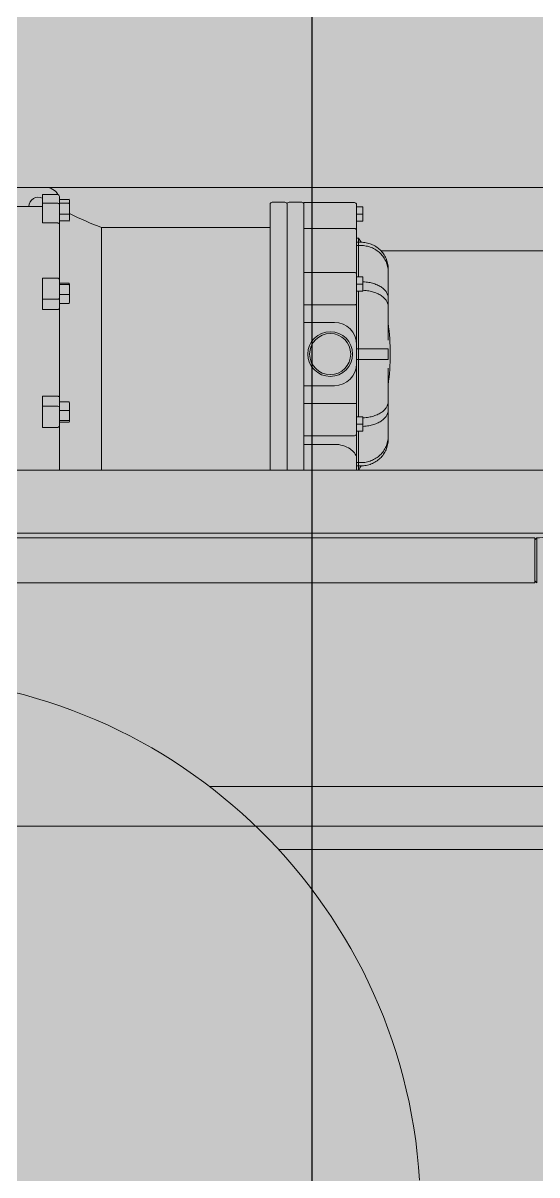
# Model space of a CAD drawing. Header units: centimetres. Extents: x 405564 to 502064, y 46284 to 60634.
# Drawn here: x 484868.7 to 484893, y 56662.7 to 56717.3 of the extents above; entities that cross this region are included whole.
import ezdxf

# ---------------------------------------------------------------- set-up
doc = ezdxf.new("R2010")
doc.units = ezdxf.units.CM
doc.linetypes.add('CENTERX3', pattern=[23, 15, -3, 2, -3])
doc.layers.get('0').update_dxf_attribs({"color": 8, "lineweight": 9})
doc.layers.add('0-KRCN-MİMARİ-220526', color=8, linetype='Continuous', lineweight=9)
doc.layers.add('Visible (ISO)', color=8, linetype='Continuous', lineweight=18)
doc.layers.add('AS_NOT_MIMARI', color=8, linetype='Continuous')

# ---------------------------------------------------------------- blocks, each defined once
blk = doc.blocks.new('A$Cdfb98813')
h = blk.add_hatch()
h.set_pattern_fill('ANGLE', color=256, scale=0.3)
h.set_pattern_definition([(0, (182.2423, -979.0145), (0, 2.0955), [1.524, -0.5715]), (90, (182.2423, -979.0145), (-2.0955, 1e-16), [1.524, -0.5715])])
h.paths.add_polyline_path([(1918.018, 199.001), (1545.018, 199.001), (1545.018, 300), (1515.018, 300), (1515.018, 199.001), (238.979, 199.001), (238.979, -429.5), (238.979, -658.015), (1918.018, -658.015)])
h.paths.add_polyline_path([(268.979, -429.5), (268.979, 169.001), (1888.018, 169.001), (1888.018, -628.015), (268.979, -628.015), (268.979, -453.5)], flags=16)
h.paths.add_polyline_path([(1888.018, -429.5), (268.979, -429.5), (268.979, -459.5), (1888.018, -459.5)], flags=0)
h = blk.add_hatch()
h.set_pattern_fill('ANGLE', color=256)
h.set_pattern_definition([(0, (-483849.746, -58273.935), (0, 6.985), [5.08, -1.905]), (90, (-483849.746, -58273.935), (-6.985, 4e-16), [5.08, -1.905])])
h.paths.add_polyline_path([(425.139, -15.05), (800.139, -15.05), (800.139, -100), (900, -100), (900.139, -15.05), (1700, -15.05), (1700, -100), (1800, -100), (1800.139, -15.05), (2235.139, -15.05), (2235.139, -206), (425.139, -206.05)])
at = {"linetype": 'CENTERX3', "ltscale": 10}
blk.add_line((1032.639, -697.89), (1032.639, 242.136), dxfattribs=at)
at = {"layer": 'Visible (ISO)'}
for p, q in [((1017.315, -123.05), (1020.003, -123.05)), ((1019.838, -123.384), (1019.838, -123.79)), ((1019.838, -123.384), (1020.558, -123.384)), ((1054.257, -123.05), (1020.003, -123.05)), ((1019.838, -123.95), (1018.638, -123.95)), ((1019.838, -124.734), (1019.838, -123.79)), ((1019.838, -123.79), (1020.558, -123.79)), ((1020.638, -123.485), (1020.638, -123.837)), ((1021.078, -123.612), (1020.638, -123.612)), ((1021.078, -123.8), (1020.638, -123.8)), ((1020.638, -123.837), (1020.638, -124.776)), ((1021.116, -123.655), (1021.116, -123.828)), ((1021.116, -123.828), (1021.116, -124.298)), ((1030.638, -136.45), (1030.638, -123.85)), ((1031.338, -123.75), (1030.738, -123.75)), ((1031.438, -136.45), (1031.438, -123.85)), ((1031.438, -136.45), (1031.438, -123.85)), ((1032.138, -123.75), (1031.538, -123.75)), ((1032.238, -123.763), (1032.238, -123.858)), ((1032.238, -123.763), (1034.638, -123.763)), ((1032.238, -127.118), (1032.238, -123.858)), ((1034.738, -124.165), (1034.738, -123.863)), ((1035.038, -123.967), (1034.738, -123.967)), ((1035.038, -123.967), (1035.038, -124.308)), ((1021.078, -124.314), (1020.638, -124.314)), ((1021.116, -124.298), (1021.116, -124.596)), ((1034.738, -124.165), (1034.738, -125.087)), ((1035.038, -124.308), (1034.738, -124.308)), ((1035.038, -124.308), (1035.038, -124.649)), ((1019.838, -124.734), (1020.558, -124.734)), ((1021.078, -124.639), (1020.638, -124.639)), ((1020.638, -127.445), (1020.638, -124.776)), ((1022.638, -136.45), (1022.638, -124.95)), ((1022.638, -136.45), (1022.638, -124.95)), ((1030.638, -124.95), (1022.638, -124.95)), ((1032.238, -124.995), (1034.638, -124.995)), ((1035.038, -124.649), (1034.738, -124.649)), ((1034.738, -127.174), (1034.738, -125.087)), ((1034.838, -125.45), (1034.738, -125.45)), ((1034.838, -127.288), (1034.838, -125.45)), ((1034.938, -125.647), (1034.738, -125.647)), ((1034.938, -125.802), (1034.738, -125.802)), ((1053.341, -126.05), (1035.898, -126.05)), ((1032.238, -127.074), (1034.638, -127.074)), ((1032.238, -127.118), (1032.238, -127.324)), ((1034.738, -127.374), (1034.738, -127.174)), ((1036.238, -127.04), (1036.238, -126.885)), ((1036.238, -128.283), (1036.238, -127.04)), ((1019.838, -127.348), (1020.558, -127.348)), ((1019.838, -127.348), (1019.838, -128.346)), ((1020.638, -127.445), (1020.638, -128.312)), ((1021.078, -127.593), (1020.638, -127.593)), ((1021.078, -127.65), (1020.638, -127.65)), ((1021.116, -127.633), (1021.116, -127.685)), ((1021.116, -127.685), (1021.116, -128.121)), ((1032.238, -127.388), (1032.238, -127.324)), ((1032.238, -127.388), (1032.238, -127.69)), ((1032.238, -129.45), (1032.238, -127.69)), ((1035.038, -127.288), (1034.738, -127.288)), ((1034.738, -127.374), (1034.738, -127.438)), ((1034.738, -127.925), (1034.738, -127.438)), ((1035.038, -127.629), (1034.738, -127.629)), ((1035.038, -127.288), (1035.038, -127.629)), ((1035.038, -127.629), (1035.038, -127.97)), ((1019.838, -128.346), (1020.558, -128.346)), ((1019.838, -128.832), (1019.838, -128.346)), ((1021.078, -128.125), (1020.638, -128.125)), ((1020.638, -128.312), (1020.638, -128.794)), ((1021.116, -128.121), (1021.116, -128.504)), ((1034.738, -127.925), (1034.738, -128.588)), ((1035.038, -127.97), (1034.738, -127.97)), ((1034.838, -133.93), (1034.838, -127.97)), ((1036.238, -128.688), (1036.238, -128.283)), ((1019.838, -128.832), (1020.558, -128.832)), ((1021.078, -128.544), (1020.638, -128.544)), ((1020.638, -132.991), (1020.638, -128.794)), ((1032.238, -128.611), (1034.638, -128.611)), ((1034.738, -130.5), (1034.738, -128.588)), ((1036.238, -128.688), (1036.238, -130.283)), ((1032.238, -129.55), (1032.238, -129.45)), ((1032.238, -129.45), (1033.688, -129.45)), ((1032.238, -129.55), (1032.238, -130.044)), ((1032.238, -131.856), (1032.238, -130.044)), ((1034.738, -130.5), (1034.738, -131.4)), ((1036.238, -130.283), (1036.234, -130.283)), ((1034.938, -130.7), (1034.738, -130.7)), ((1034.938, -130.7), (1036.238, -130.7)), ((1036.238, -131.2), (1036.238, -130.7)), ((1034.938, -131.2), (1034.738, -131.2)), ((1034.738, -133.312), (1034.738, -131.4)), ((1036.238, -131.2), (1034.938, -131.2)), ((1036.238, -131.617), (1036.234, -131.617)), ((1036.238, -133.212), (1036.238, -131.617)), ((1032.238, -131.856), (1032.238, -132.35)), ((1032.238, -132.45), (1032.238, -132.35)), ((1032.238, -134.21), (1032.238, -132.45)), ((1033.688, -132.45), (1032.238, -132.45)), ((1019.838, -132.952), (1020.558, -132.952)), ((1019.838, -132.952), (1019.838, -133.422)), ((1020.638, -132.991), (1020.638, -133.458)), ((1021.078, -133.216), (1020.638, -133.216)), ((1021.116, -133.257), (1021.116, -133.628)), ((1032.238, -133.289), (1034.638, -133.289)), ((1036.238, -133.617), (1036.238, -133.212)), ((1019.838, -133.422), (1020.558, -133.422)), ((1019.838, -133.422), (1019.838, -134.427)), ((1020.638, -133.458), (1020.638, -134.332)), ((1021.078, -133.621), (1020.638, -133.621)), ((1021.116, -133.628), (1021.116, -134.071)), ((1034.738, -133.312), (1034.738, -133.975)), ((1036.238, -133.617), (1036.238, -134.86)), ((1021.078, -134.105), (1020.638, -134.105)), ((1021.078, -134.184), (1020.638, -134.184)), ((1020.638, -136.45), (1020.638, -134.332)), ((1021.116, -134.071), (1021.116, -134.143)), ((1032.238, -134.21), (1032.238, -134.512)), ((1035.038, -133.93), (1034.738, -133.93)), ((1034.738, -134.462), (1034.738, -133.975)), ((1035.038, -134.271), (1034.738, -134.271)), ((1035.038, -133.93), (1035.038, -134.271)), ((1035.038, -134.271), (1035.038, -134.612)), ((1019.838, -134.427), (1020.558, -134.427)), ((1032.238, -134.576), (1032.238, -134.512)), ((1032.238, -134.576), (1032.238, -134.782)), ((1032.238, -136.21), (1032.238, -134.782)), ((1032.238, -134.826), (1034.638, -134.826)), ((1034.738, -134.462), (1034.738, -134.526)), ((1034.738, -134.726), (1034.738, -134.526)), ((1035.038, -134.612), (1034.738, -134.612)), ((1034.738, -135.82), (1034.738, -134.726)), ((1034.838, -136.45), (1034.838, -134.612)), ((1036.238, -135.015), (1036.238, -134.86)), ((1032.238, -135.231), (1033.688, -135.231)), ((1034.738, -135.82), (1034.738, -136.45)), ((989.155, -136.45), (1151.675, -136.45)), ((1032.238, -136.228), (1032.238, -136.21)), ((1032.238, -136.353), (1032.238, -136.228)), ((1032.238, -136.45), (1032.238, -136.353)), ((1034.938, -136.098), (1034.738, -136.098)), ((1034.938, -136.253), (1034.738, -136.253)), ((989.155, -139.45), (1148.675, -139.45)), ((1043.207, -139.67), (1009.046, -139.67)), ((1043.207, -139.761), (1043.296, -139.669)), ((1043.207, -141.804), (1043.207, -139.67)), ((1043.207, -141.804), (1009.046, -141.804)), ((1043.301, -141.803), (1043.207, -141.711)), ((1027.749, -151.45), (1064.539, -151.45)), ((879.664, -153.333), (1362.34, -153.335)), ((1031.04, -154.45), (1062.92, -154.45))]:
    blk.add_line(p, q, dxfattribs=at)
for radius in [1.061, 0.975]:
    blk.add_circle((1033.488, -130.95), radius, dxfattribs=at)
for centre, radius, start, end in [((1020.003, -123.685), 0.635, 28.3006, 90), ((1019.638, -123.965), 0.455, 63.9032, 178.1094), ((1030.738, -123.85), 0.1, 90, 180), ((1031.338, -123.85), 0.1, 0, 90), ((1031.538, -123.85), 0.1, 90, 180), ((1032.138, -123.85), 0.1, 0, 90), ((1034.638, -123.863), 0.1, 0, 90), ((1025.505, -130.95), 10.833, 29.3058, 30.5102), ((1034.638, -127.174), 0.1, 0, 90), ((1033.688, -130.5), 1.05, 0, 90), ((1025.505, -130.95), 10.833, 352.209, 7.791), ((1033.688, -131.4), 1.05, 270, 0), ((1034.638, -134.726), 0.1, 270, 0), ((1025.505, -130.95), 10.833, 329.4898, 330.6942), ((1043.207, -136.927), 2.743, 271.8651, 293.1146), ((1012.281, -171.723), 25.5, 3.5833, 176.4167)]:
    blk.add_arc(centre, radius, start, end, dxfattribs=at)
for centre, major_axis, ratio, start_param, end_param in [((1020.558, -123.485), (0, 0.101), 0.793547, 4.712389, 6.283185), ((1020.558, -123.837), (-0.08, 0), 0.594203, 3.141593, 4.712389), ((1021.078, -123.655), (0, 0.0435), 0.876163, 4.712389, 6.283185), ((1021.078, -123.828), (0.0381, 0), 0.722351, 0, 1.570796), ((1021.078, -124.298), (-0.0381, 0), 0.418989, 1.570796, 3.141593), ((1021.078, -124.596), (0, -0.0435), 0.876163, 0, 1.570796), ((1020.558, -127.445), (0, 0.0967), 0.827163, 4.712389, 6.283185), ((1021.078, -127.633), (0, 0.0403), 0.945968, 4.712389, 6.283185), ((1021.078, -127.685), (-0.0381, 0), 0.930896, 3.141593, 4.712389), ((1020.558, -128.312), (-0.08, 0), 0.427489, 1.570796, 3.141593), ((1021.078, -128.121), (0.0381, 0), 0.126222, 4.712389, 6.283185), ((1021.078, -128.504), (0, -0.0403), 0.945968, 0, 1.570796), ((1021.078, -133.257), (0, 0.041), 0.929366, 4.712389, 6.283185), ((1020.558, -133.458), (-0.08, 0), 0.44955, 3.141593, 4.712389), ((1021.078, -133.628), (-0.0381, 0), 0.175146, 3.141593, 4.712389), ((1020.558, -134.332), (0, -0.0959), 0.834193, 0, 1.570796), ((1021.078, -134.071), (0.0381, 0), 0.900856, 4.712389, 6.283185), ((1021.078, -134.143), (0, -0.041), 0.929366, 0, 1.570796)]:
    blk.add_ellipse(centre, major_axis=major_axis, ratio=ratio, start_param=start_param, end_param=end_param, dxfattribs=at)
blk.add_open_spline([(1021.116, -124.289), (1021.613, -124.532), (1022.12, -124.755), (1022.638, -124.95)], degree=3, dxfattribs=at)
for points, knots in [([(1020.558, -124.734), (1020.566, -124.734), (1020.574, -124.735), (1020.591, -124.738), (1020.598, -124.74), (1020.613, -124.745), (1020.62, -124.749), (1020.63, -124.757), (1020.633, -124.76), (1020.637, -124.768), (1020.638, -124.772), (1020.638, -124.776), (1020.638, -124.776), (1020.638, -124.776)], [0.1445042, 0.1445042, 0.1445042, 0.1445042, 0.169297, 0.169297, 0.1968272, 0.1968272, 0.2312173, 0.2312173, 0.2596497, 0.2596497, 0.2890083, 0.2890083, 0.2895245, 0.2895245, 0.2895245, 0.2895245]), ([(1034.638, -124.995), (1034.649, -124.995), (1034.66, -124.997), (1034.681, -125.003), (1034.691, -125.008), (1034.71, -125.022), (1034.718, -125.03), (1034.729, -125.047), (1034.732, -125.055), (1034.737, -125.07), (1034.738, -125.078), (1034.738, -125.086), (1034.738, -125.087), (1034.738, -125.087)], [0.1745925, 0.1745925, 0.1745925, 0.1745925, 0.2073465, 0.2073465, 0.2429843, 0.2429843, 0.2855204, 0.2855204, 0.3169931, 0.3169931, 0.349185, 0.349185, 0.3497291, 0.3497291, 0.3497291, 0.3497291]), ([(1034.938, -125.647), (1035.018, -125.647), (1035.106, -125.655), (1035.277, -125.687), (1035.361, -125.712), (1035.51, -125.771), (1035.588, -125.81), (1035.733, -125.902), (1035.8, -125.956), (1035.914, -126.064), (1035.97, -126.128), (1036.068, -126.266), (1036.108, -126.341), (1036.17, -126.482), (1036.196, -126.562), (1036.23, -126.725), (1036.238, -126.809), (1036.238, -126.885)], [-7.708386, -7.708386, -7.708386, -7.708386, -7.467824, -7.467824, -7.227262, -7.227262, -6.986573, -6.986573, -6.745884, -6.745884, -6.504994, -6.504994, -6.264103, -6.264103, -6.022941, -6.022941, -5.781778, -5.781778, -5.781778, -5.781778]), ([(1036.238, -127.04), (1036.238, -126.963), (1036.23, -126.88), (1036.196, -126.716), (1036.17, -126.636), (1036.108, -126.495), (1036.068, -126.421), (1035.97, -126.282), (1035.914, -126.218), (1035.8, -126.11), (1035.733, -126.057), (1035.588, -125.964), (1035.51, -125.925), (1035.361, -125.867), (1035.277, -125.842), (1035.106, -125.809), (1035.018, -125.802), (1034.938, -125.802)], [5.781778, 5.781778, 5.781778, 5.781778, 6.022941, 6.022941, 6.264103, 6.264103, 6.504994, 6.504994, 6.745884, 6.745884, 6.986573, 6.986573, 7.227262, 7.227262, 7.467824, 7.467824, 7.708385, 7.708385, 7.708385, 7.708385]), ([(1035.038, -127.521), (1035.089, -127.523), (1035.141, -127.527), (1035.277, -127.543), (1035.361, -127.558), (1035.51, -127.594), (1035.588, -127.619), (1035.733, -127.676), (1035.8, -127.709), (1035.914, -127.776), (1035.97, -127.815), (1036.068, -127.901), (1036.108, -127.947), (1036.17, -128.034), (1036.196, -128.084), (1036.23, -128.185), (1036.238, -128.236), (1036.238, -128.283)], [0.096994, 0.096994, 0.096994, 0.096994, 0.240562, 0.240562, 0.481123, 0.481123, 0.721812, 0.721812, 0.962501, 0.962501, 1.203392, 1.203392, 1.444282, 1.444282, 1.685445, 1.685445, 1.926607, 1.926607, 1.926607, 1.926607]), ([(1036.238, -128.688), (1036.238, -128.641), (1036.23, -128.589), (1036.196, -128.488), (1036.17, -128.439), (1036.108, -128.351), (1036.068, -128.305), (1035.97, -128.22), (1035.914, -128.18), (1035.8, -128.113), (1035.733, -128.08), (1035.588, -128.023), (1035.51, -127.999), (1035.361, -127.963), (1035.277, -127.947), (1035.141, -127.931), (1035.089, -127.927), (1035.038, -127.925)], [-1.926607, -1.926607, -1.926607, -1.926607, -1.685445, -1.685445, -1.444282, -1.444282, -1.203392, -1.203392, -0.962501, -0.962501, -0.721812, -0.721812, -0.481123, -0.481123, -0.240562, -0.240562, -0.096994, -0.096994, -0.096994, -0.096994]), ([(1020.558, -128.832), (1020.566, -128.832), (1020.574, -128.831), (1020.591, -128.829), (1020.598, -128.827), (1020.613, -128.822), (1020.62, -128.818), (1020.63, -128.812), (1020.633, -128.808), (1020.637, -128.802), (1020.638, -128.798), (1020.638, -128.794), (1020.638, -128.794), (1020.638, -128.794)], [0.1445042, 0.1445042, 0.1445042, 0.1445042, 0.169297, 0.169297, 0.1968272, 0.1968272, 0.2312173, 0.2312173, 0.2596497, 0.2596497, 0.2890083, 0.2890083, 0.2895245, 0.2895245, 0.2895245, 0.2895245]), ([(1034.638, -128.611), (1034.649, -128.611), (1034.66, -128.611), (1034.681, -128.609), (1034.691, -128.608), (1034.71, -128.604), (1034.718, -128.602), (1034.729, -128.598), (1034.732, -128.596), (1034.737, -128.592), (1034.738, -128.59), (1034.738, -128.588), (1034.738, -128.588), (1034.738, -128.588)], [0.1745925, 0.1745925, 0.1745925, 0.1745925, 0.2073465, 0.2073465, 0.2429843, 0.2429843, 0.2855204, 0.2855204, 0.3169931, 0.3169931, 0.349185, 0.349185, 0.3497291, 0.3497291, 0.3497291, 0.3497291]), ([(1020.558, -132.952), (1020.566, -132.952), (1020.574, -132.952), (1020.591, -132.955), (1020.598, -132.957), (1020.613, -132.962), (1020.62, -132.966), (1020.63, -132.973), (1020.633, -132.976), (1020.637, -132.983), (1020.638, -132.987), (1020.638, -132.99), (1020.638, -132.991), (1020.638, -132.991)], [-0.1445042, -0.1445042, -0.1445042, -0.1445042, -0.1197113, -0.1197113, -0.0921811, -0.0921811, -0.057791, -0.057791, -0.0293586, -0.0293586, 0, 0, 0.0005162, 0.0005162, 0.0005162, 0.0005162]), ([(1034.638, -133.289), (1034.649, -133.289), (1034.66, -133.289), (1034.681, -133.291), (1034.691, -133.292), (1034.71, -133.296), (1034.718, -133.298), (1034.729, -133.302), (1034.732, -133.304), (1034.737, -133.308), (1034.738, -133.31), (1034.738, -133.312), (1034.738, -133.312), (1034.738, -133.312)], [-0.1745925, -0.1745925, -0.1745925, -0.1745925, -0.1418385, -0.1418385, -0.1062007, -0.1062007, -0.0636646, -0.0636646, -0.032192, -0.032192, 0, 0, 0.0005441, 0.0005441, 0.0005441, 0.0005441]), ([(1035.038, -133.975), (1035.089, -133.973), (1035.141, -133.969), (1035.277, -133.953), (1035.361, -133.937), (1035.51, -133.901), (1035.588, -133.877), (1035.733, -133.82), (1035.8, -133.787), (1035.914, -133.72), (1035.97, -133.68), (1036.068, -133.595), (1036.108, -133.549), (1036.17, -133.461), (1036.196, -133.412), (1036.23, -133.311), (1036.238, -133.259), (1036.238, -133.212)], [0.096994, 0.096994, 0.096994, 0.096994, 0.240562, 0.240562, 0.481123, 0.481123, 0.721812, 0.721812, 0.962501, 0.962501, 1.203392, 1.203392, 1.444282, 1.444282, 1.685445, 1.685445, 1.926607, 1.926607, 1.926607, 1.926607]), ([(1036.238, -133.617), (1036.238, -133.664), (1036.23, -133.715), (1036.196, -133.816), (1036.17, -133.866), (1036.108, -133.953), (1036.068, -133.999), (1035.97, -134.085), (1035.914, -134.124), (1035.8, -134.191), (1035.733, -134.224), (1035.588, -134.281), (1035.51, -134.306), (1035.361, -134.342), (1035.277, -134.357), (1035.141, -134.373), (1035.089, -134.377), (1035.038, -134.379)], [-1.926607, -1.926607, -1.926607, -1.926607, -1.685445, -1.685445, -1.444282, -1.444282, -1.203392, -1.203392, -0.962501, -0.962501, -0.721812, -0.721812, -0.481123, -0.481123, -0.240562, -0.240562, -0.096994, -0.096994, -0.096994, -0.096994]), ([(1034.938, -136.098), (1035.018, -136.098), (1035.106, -136.091), (1035.277, -136.058), (1035.361, -136.033), (1035.51, -135.975), (1035.588, -135.936), (1035.733, -135.843), (1035.8, -135.79), (1035.914, -135.682), (1035.97, -135.618), (1036.068, -135.479), (1036.108, -135.405), (1036.17, -135.264), (1036.196, -135.184), (1036.23, -135.02), (1036.238, -134.937), (1036.238, -134.86)], [-7.708385, -7.708385, -7.708385, -7.708385, -7.467824, -7.467824, -7.227262, -7.227262, -6.986573, -6.986573, -6.745884, -6.745884, -6.504994, -6.504994, -6.264103, -6.264103, -6.022941, -6.022941, -5.781778, -5.781778, -5.781778, -5.781778]), ([(1033.688, -135.231), (1033.82, -135.231), (1033.961, -135.25), (1034.219, -135.327), (1034.337, -135.383), (1034.512, -135.501), (1034.585, -135.568), (1034.638, -135.639)], [-3.175869, -3.175869, -3.175869, -3.175869, -2.779268, -2.779268, -2.382666, -2.382666, -2.028512, -2.028512, -2.028512, -2.028512]), ([(1036.238, -135.015), (1036.238, -135.091), (1036.23, -135.175), (1036.196, -135.338), (1036.17, -135.418), (1036.108, -135.559), (1036.068, -135.634), (1035.97, -135.772), (1035.914, -135.836), (1035.8, -135.944), (1035.733, -135.998), (1035.588, -136.09), (1035.51, -136.129), (1035.361, -136.188), (1035.277, -136.213), (1035.106, -136.245), (1035.018, -136.253), (1034.938, -136.253)], [5.781778, 5.781778, 5.781778, 5.781778, 6.022941, 6.022941, 6.264103, 6.264103, 6.504994, 6.504994, 6.745884, 6.745884, 6.986573, 6.986573, 7.227262, 7.227262, 7.467824, 7.467824, 7.708385, 7.708385, 7.708385, 7.708385]), ([(1034.638, -135.639), (1034.665, -135.675), (1034.69, -135.707), (1034.728, -135.769), (1034.738, -135.795), (1034.738, -135.819), (1034.738, -135.82), (1034.738, -135.82)], [-0.4970143, -0.4970143, -0.4970143, -0.4970143, -0.2516269, -0.2516269, 0, 0, 0.0014858, 0.0014858, 0.0014858, 0.0014858]), ([(1043.296, -139.669), (1043.296, -139.669), (1043.296, -139.669), (1043.296, -139.669), (1043.296, -139.669), (1043.296, -139.697), (1043.297, -139.75), (1043.297, -139.804), (1043.297, -139.883), (1043.297, -139.982), (1043.298, -140.082), (1043.298, -140.199), (1043.298, -140.329), (1043.299, -140.458), (1043.299, -140.597), (1043.299, -140.737)], [-0.2501612, -0.2501612, -0.2501612, -0.2501612, -0.25, -0.25, -0.25, -0.1875, -0.1875, -0.1875, -0.125, -0.125, -0.125, -0.0625, -0.0625, -0.0625, 0, 0, 0, 0]), ([(1043.299, -140.737), (1043.3, -141.017), (1043.3, -141.293), (1043.301, -141.491), (1043.301, -141.59), (1043.301, -141.668), (1043.301, -141.722), (1043.301, -141.775), (1043.301, -141.803), (1043.301, -141.803)], [-1, -1, -1, -1, -0.875, -0.875, -0.875, -0.8125, -0.8125, -0.8125, -0.7500877, -0.7500877, -0.7500877, -0.7500877])]:
    blk.add_open_spline(points, degree=3, knots=knots, dxfattribs=at)
blk = doc.blocks.new('A$C6A10306C')
at = {"layer": 'AS_NOT_MIMARI'}
blk.add_blockref('A$Cdfb98813', (13285.68, -3801.454), dxfattribs=at)

msp = doc.modelspace()

# ---------------------------------------------------------------- block references
at = {"layer": '0-KRCN-MİMARİ-220526'}
msp.add_blockref('A$C6A10306C', (470564.066, 60634.016), dxfattribs=at)

doc.saveas('drawing.dxf')
